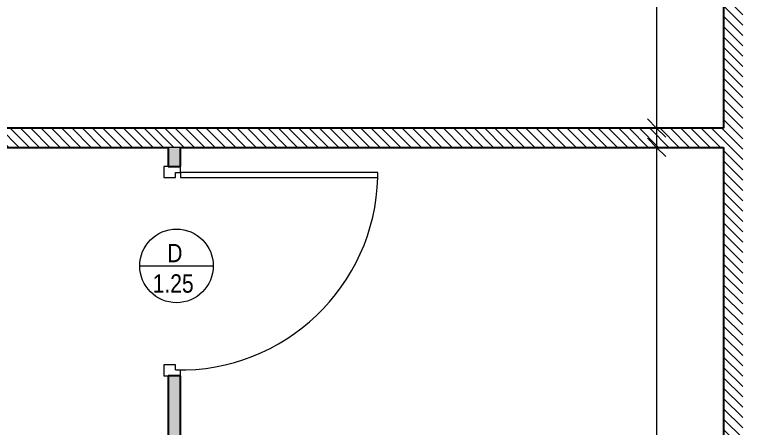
# Model space of a CAD drawing. Header units: millimetres. Extents: x -25222 to 91371, y -63339 to 20835.
# Drawn here: x 25191 to 29548, y -38038 to -35570 of the extents above; entities that cross this region are included whole.
import ezdxf

# ---------------------------------------------------------------- set-up
doc = ezdxf.new("R2010")
doc.units = ezdxf.units.MM
for name, color, linetype, lineweight in [('A-ANNO-DIMS', 211, 'Continuous', 9), ('A-ANNO-DIMS-110', 211, 'Continuous', 9), ('A-DOOR', 31, 'Continuous', 5), ('A-DOOR-FRAM', 31, 'Continuous', 5), ('A-DOOR-IDEN', 31, 'Continuous', 9), ('A-WALL', 113, 'Continuous', 5), ('A-WALL-PATT', 111, 'Continuous', 25)]:
    doc.layers.add(name, color=color, linetype=linetype, lineweight=lineweight)
doc.styles.add('Swis721 Cn BT_10', font='swissc.ttf', dxfattribs={"width": 0.9, "height": 220})
doc.styles.add('Swis721 Cn BT_7', font='swissc.ttf', dxfattribs={"height": 110})
doc.dimstyles.new('Diagonal_-2_mm_Swiss', dxfattribs={"dimscale": 304.8, "dimtxt": 222.071065, "dimasz": 0.360892, "dimexe": 0.360892, "dimexo": 0.0625, "dimgap": 0.072178, "dimtad": 1, "dimdec": 0, "dimzin": 0, "dimdsep": 46, "dimtxsty": 'Swis721 Cn BT_10', "dimblk1": 'OBLIQUE', "dimblk2": 'OBLIQUE', "dimsah": 1, "dimcen": 0.09, "dimdle": 0.360892, "dimazin": 0, "dimtfac": 1, "dimtdec": 4, "dimtix": 1, "dimtmove": 0, "dimatfit": 3, "dimfxl": 0.541339, "dimfxlon": 1, "dimtvp": 1, "dimtolj": 1, "dimtzin": 0, "dimarcsym": 2})
pattern_1 = [(315, (14219.89, -54691.457), (30.869454, 30.869454), [])]

# ---------------------------------------------------------------- blocks, each defined once
blk = doc.blocks.new('DC_SglFl-W-Int - D _1_25-16892307-4_ FOURTH FLOOR - GA PLAN')
at = {"layer": 'A-DOOR'}
for p, q in [((560, -37.5), (560, -1217.5)), ((590, -37.5), (560, -37.5)), ((590, -1217.5), (590, -37.5)), ((560, -1217.5), (590, -1217.5))]:
    blk.add_line(p, q, dxfattribs=at)
blk.add_arc((590, -37.5), 1180.4, 178.5436, 268.5436, dxfattribs=at)
at = {"layer": 'A-DOOR-FRAM'}
for p, q in [((-625, 62.5), (-625, -37.5)), ((-560, 62.5), (-625, 62.5)), ((-560, -7.5), (-560, 62.5)), ((560, 62.5), (560, -7.5)), ((625, 62.5), (560, 62.5)), ((625, -37.5), (625, 62.5)), ((-625, -37.5), (-590, -37.5)), ((-590, -7.5), (-560, -7.5)), ((-590, -7.5), (-590, -37.5)), ((560, -7.5), (590, -7.5)), ((590, -7.5), (590, -37.5)), ((590, -37.5), (625, -37.5))]:
    blk.add_line(p, q, dxfattribs=at)
blk = doc.blocks.new('DIMBLOCK211-4_ FOURTH FLOOR - GA PLAN')
at = {"layer": 'A-ANNO-DIMS-110', "transparency": 16777216}
for p, q in [((29034.2, -36253.7), (29034.2, -41198.7)), ((29199.2, -36363.7), (28924.2, -36363.7)), ((29034.2, -36363.7), (29199.2, -36363.7)), ((29199.2, -41088.7), (28924.2, -41088.7)), ((29034.2, -41088.7), (29199.2, -41088.7))]:
    blk.add_line(p, q, dxfattribs=at)
at = {"layer": 'A-ANNO-DIMS-110', "lineweight": 18, "transparency": 16777216}
for p, q in [((29034.2, -36363.7), (28979.2, -36308.7)), ((29034.2, -36363.7), (29089.2, -36418.7)), ((29034.2, -41088.7), (28979.2, -41033.7)), ((29034.2, -41088.7), (29089.2, -41143.7))]:
    blk.add_line(p, q, dxfattribs=at)
at = {"layer": 'A-ANNO-DIMS-110', "color": 0, "transparency": 16777216, "insert": (28721.7, -38987.1), "char_height": 220, "width": 626.029, "attachment_point": 1, "rotation": 90, "line_spacing_factor": 0.961347, "style": 'Swis721 Cn BT_10'}
blk.add_mtext('4725', dxfattribs=at)
blk = doc.blocks.new('_Oblique')
at = {"color": 0, "linetype": 'ByBlock', "lineweight": -2}
blk.add_line((-0.5, -0.5), (0.5, 0.5), dxfattribs=at)
blk = doc.blocks.new('DIMBLOCK221-4_ FOURTH FLOOR - GA PLAN')
at = {"layer": 'A-ANNO-DIMS-110', "transparency": 16777216}
for p, q in [((29034.2, -33738.7), (29034.2, -36358.7)), ((29199.2, -33848.7), (28924.2, -33848.7)), ((29034.2, -33848.7), (29199.2, -33848.7)), ((29199.2, -36248.7), (28924.2, -36248.7)), ((29034.2, -36248.7), (29199.2, -36248.7))]:
    blk.add_line(p, q, dxfattribs=at)
at = {"layer": 'A-ANNO-DIMS-110', "lineweight": 18, "transparency": 16777216}
for p, q in [((29034.2, -33848.7), (28979.2, -33793.7)), ((29034.2, -33848.7), (29089.2, -33903.7)), ((29034.2, -36248.7), (28979.2, -36193.7)), ((29034.2, -36248.7), (29089.2, -36303.7))]:
    blk.add_line(p, q, dxfattribs=at)
at = {"layer": 'A-ANNO-DIMS-110', "color": 0, "transparency": 16777216, "insert": (28721.7, -35309.6), "char_height": 220, "width": 626.029, "attachment_point": 1, "rotation": 90, "line_spacing_factor": 0.961347, "style": 'Swis721 Cn BT_10'}
blk.add_mtext('2400', dxfattribs=at)
blk = doc.blocks.new('M_Door Tag type 3 - M_Door Tag type 3-9039904-4_ FOURTH FLOOR - GA PLAN')
at = {"layer": 'A-DOOR-IDEN'}
blk.add_line((-1.883, 0.286), (2.117, 0.286), dxfattribs=at)
blk.add_circle((0.117, 0.286), 2, dxfattribs=at)

msp = doc.modelspace()

# ---------------------------------------------------------------- hatches: boundary and pattern name
at = {"layer": 'A-WALL-PATT', "lineweight": 5}
h = msp.add_hatch(dxfattribs=at)
h.set_pattern_fill('FP_1', color=9, style=0, pattern_type=2)
h.set_pattern_definition(pattern_1)
h.paths.add_polyline_path([(29435.1, -46253.7), (29550.1, -46253.7), (29550.1, -41688.7), (29435.1, -41688.7), (29435.1, -46241.2)], flags=0)
h.paths.add_polyline_path([(29452.9, -41088.7), (29550.1, -41088.7), (29550.1, -33848.7), (29435.1, -33848.7), (29435.1, -41088.7)], flags=0)
h.paths.add_polyline_path([(29435.1, -33248.7), (29550.1, -33248.7), (29550.1, -25988.7), (29435.1, -25988.7), (29435.1, -33089)], flags=0)
h = msp.add_hatch(dxfattribs=at)
h.set_pattern_fill('FP_1', color=9, style=0, pattern_type=2)
h.set_pattern_definition(pattern_1)
h.paths.add_polyline_path([(26185.1, -36363.7), (29435.1, -36363.7), (29435.1, -36248.7), (23841.7, -36248.7), (23841.7, -36363.7), (26110.1, -36363.7)], flags=0)
h.paths.add_polyline_path([(22016.6, -36363.7), (22041.7, -36363.7), (22041.7, -36248.7), (21447.6, -36248.7), (21447.6, -36363.7), (21772.6, -36363.7)], flags=0)
h.paths.add_polyline_path([(18889.2, -36363.7), (19647.6, -36363.7), (19647.6, -36248.7), (14035.1, -36248.7), (14035.1, -36363.7), (15216.4, -36363.7)], flags=0)
h = msp.add_hatch(color=171, dxfattribs=at)
h.paths.add_polyline_path([(26185.1, -41088.7), (26185.1, -37728.7), (26110.1, -37728.7), (26110.1, -41088.7)], flags=0)
h.paths.add_polyline_path([(26185.1, -36478.7), (26185.1, -36363.7), (26110.1, -36363.7), (26110.1, -36478.7)], flags=0)

# ---------------------------------------------------------------- linework, layer by layer
at = {"layer": 'A-WALL', "lineweight": 25}
for p, q in [((29435.1, -33848.7), (29435.1, -36248.7)), ((29435.1, -36248.7), (23841.7, -36248.7)), ((23841.7, -36363.7), (26110.1, -36363.7)), ((26110.1, -36363.7), (26110.1, -36478.7)), ((26185.1, -36363.7), (29435.1, -36363.7)), ((26185.1, -36478.7), (26185.1, -36363.7)), ((29435.1, -36363.7), (29435.1, -41088.7)), ((26110.1, -36478.7), (26185.1, -36478.7)), ((26185.1, -37728.7), (26110.1, -37728.7)), ((26110.1, -37728.7), (26110.1, -41088.7)), ((26185.1, -41088.7), (26185.1, -37728.7))]:
    msp.add_line(p, q, dxfattribs=at)
at = {"layer": 'A-WALL'}
msp.add_line((26185.1, -36363.7), (26110.1, -36363.7), dxfattribs=at)

# ---------------------------------------------------------------- block references
at = {"layer": 'A-DOOR', "rotation": 89.99999999999993}
msp.add_blockref('DC_SglFl-W-Int - D _1_25-16892307-4_ FOURTH FLOOR - GA PLAN', (26147.6, -37103.7), dxfattribs=at)
at = {"layer": 'A-DOOR-IDEN', "xscale": 110, "yscale": 110, "zscale": 110}
msp.add_blockref('M_Door Tag type 3 - M_Door Tag type 3-9039904-4_ FOURTH FLOOR - GA PLAN', (26147.6, -37103.7), dxfattribs=at)

# ---------------------------------------------------------------- texts
at = {"layer": 'A-DOOR-IDEN', "char_height": 110, "attachment_point": 1, "style": 'Swis721 Cn BT_7'}
for s, insert, width in [('D', (26105.3, -36940.5), 105.823), ('1.25', (26018, -37122.4), 308.65)]:
    msp.add_mtext(s, dxfattribs=dict(at, insert=insert, width=width))

# ---------------------------------------------------------------- dimensions: what is measured, and where the dimension line sits
at = {"layer": 'A-ANNO-DIMS'}
for base, p1, p2, override, picture, middle in [((29034.2, -36248.7), (29199.2, -33848.7), (29199.2, -36248.7), {"dimpost": '<>', "dimfxl": 2400}, 'DIMBLOCK221-4_ FOURTH FLOOR - GA PLAN', (28899.1, -35048.7)), ((29034.2, -41088.7), (29199.2, -36363.7), (29199.2, -41088.7), {"dimpost": '<>', "dimfxl": 4724.999975}, 'DIMBLOCK211-4_ FOURTH FLOOR - GA PLAN', (28899.1, -38726.2))]:
    dim = msp.add_linear_dim(base=base, p1=p1, p2=p2, angle=90, dimstyle='Diagonal_-2_mm_Swiss', override=override, dxfattribs=at)
    dim.commit()
    dim.dimension.update_dxf_attribs({"geometry": picture, "text_midpoint": middle})

doc.saveas('drawing.dxf')
